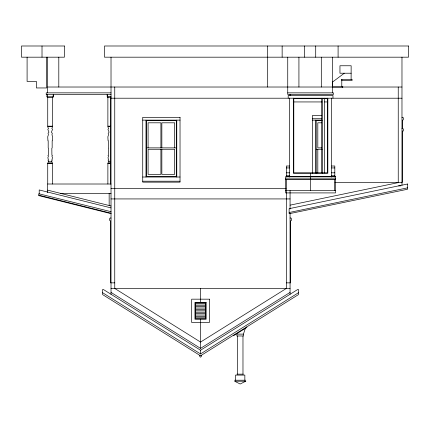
<?xml version="1.0" encoding="UTF-8"?>
<svg xmlns="http://www.w3.org/2000/svg" width="430" height="430" viewBox="0 0 430 430"><rect width="100%" height="100%" fill="white"/><g stroke="black" fill="none" stroke-linecap="round" stroke-linejoin="round"><path stroke-width="0.64" d="M351.111 79.33L351.149 65.763L339.958 65.763L339.958 73.224L351.149 73.224M53.089 95.605L53.32 94.482L53.32 96.814L52.734 97.282L47.617 97.282L47.026 96.814L47.026 94.482L47.262 95.605M243.445 334.121L236.914 334.121L236.914 335.981L243.445 335.981L243.445 334.121L245.31 328.369M52.551 127.307L51.783 128.248L52.551 129.36L51.525 131.843L51.525 132.483L52.32 133.257L51.949 134.73L52.621 136.772L52.487 139.89L52.159 140.25L52.487 140.546L52.159 141.228L52.159 147.915L51.815 148.307L51.917 155.117L52.476 155.596L51.917 156.128L52.508 157.772L51.917 159.589L52.444 160.121L51.632 160.6L51.632 161.782M344.296 73.224L332.498 82.071L332.46 86.322L342.758 86.322L342.758 87.489L332.498 87.489M52.621 97.282L53.32 96.814L47.026 96.814L47.617 97.282M111.021 292.411L200.547 348.364L290.067 292.411M200.547 350.23L297.764 289.471L298.463 289.471L298.463 294.598L200.547 355.798L102.63 294.598L102.63 289.471L103.329 289.471L200.547 350.23L200.547 353.933L102.63 292.733M200.547 353.933L298.463 292.733M233.485 335.76L246.868 327.391L246.621 326.999M51.105 126.538L52.621 126.189L47.73 126.189L49.24 126.538M49.24 163.142L47.73 163.491L52.621 163.491L51.105 163.142M109.392 163.142L107.876 163.491L110.322 163.491M290.067 205.153L398.244 182.616L398.244 87.021M289.137 212.522L407.57 187.846M47.612 87.021L332.498 87.021M342.215 87.021L401.975 87.021M111.021 92.853L46.214 92.853L46.214 94.482L111.021 94.482M287.74 92.853L333.433 92.853L333.433 94.482L287.74 94.482L287.74 57.185M111.021 97.282L107.763 97.282L107.177 94.482L107.177 96.347L111.021 96.347M111.021 98.212L401.975 98.212M293.798 98.389L321.86 98.389M293.803 98.54L327.488 98.54M293.212 101.942L321.979 101.942M324.575 101.942L327.762 101.942M321.774 115.466L312.449 115.466L312.449 173.311M401.975 117.331C403.791 116.256 403.969 120.631 402.437 120.126L402.437 128.828M312.449 118.728L321.774 118.728M142.728 120.126L180.03 120.126M312.449 120.126L321.737 120.126M322.145 120.594L316.179 120.594L316.179 173.215M321.656 122.808L317.813 122.808L317.813 147.872L321.656 147.872M110.322 126.189L107.876 126.189L109.392 126.538M48.31 126.673L52.041 126.673M108.709 126.673L110.322 126.673M401.975 128.522C403.791 127.447 403.969 131.822 402.437 131.317M146.458 147.872L176.3 147.872M316.179 149.269L322.145 149.269M110.322 161.782L108.457 161.782L108.107 162.524M48.429 163.024L51.922 163.024M108.575 163.024L110.322 163.024M289.605 166.007L286.337 166.007L286.337 177.052M331.546 166.007L334.814 166.007L334.814 177.052M286.337 167.936L289.605 167.936M331.546 167.936L334.814 167.936M286.337 172.817L289.605 172.817M331.546 172.817L334.814 172.817M286.337 175.757L289.605 175.757M331.546 175.757L334.814 175.757M286.337 176.666L289.605 176.666M331.546 176.666L334.814 176.666M286.337 176.875L334.83 176.875M142.728 177.015L180.03 177.015M285.638 178.858L335.529 178.858M285.638 179.482L335.529 179.482M142.728 181.207L180.03 181.207M401.975 182.143L402.437 182.143L402.437 130.838M334.997 182.61L401.975 182.61M111.021 184.008L47.612 184.008L47.612 192.688M398.615 185.873L400.631 185.873M111.021 188.668L286.036 188.668M285.638 190.576L335.529 190.576M60.431 193.333L111.021 193.333M111.021 198.929L290.067 198.929M111.021 218.042C109.204 216.973 109.026 221.343 110.558 220.843L110.558 282.854L114.751 282.854M290.067 218.042C291.889 216.973 292.061 221.343 290.535 220.843L290.535 282.854L286.337 282.854M111.021 288.449L290.067 288.449M195.44 303.838L205.653 303.838M195.44 305.236L205.653 305.236M195.44 306.633L205.653 306.633M195.44 308.031L205.653 308.031M195.44 309.433L205.653 309.433M195.44 310.831L205.653 310.831M195.44 312.228L205.653 312.228M195.44 313.626L205.653 313.626M195.44 315.029L205.653 315.029M195.44 316.426L205.653 316.426M195.44 317.824L205.653 317.824M236.914 374.159L243.445 374.159M234.581 380.222L245.772 380.222M47.612 190.125L111.021 205.981M111.021 207.9L39.216 189.952L39.216 193.914M111.021 211.689L38.764 193.742L38.764 195.607L111.021 213.667M38.77 195.123L111.021 213.189M47.026 96.814L47.73 97.282M107.946 127.307L108.715 128.248L107.946 129.36L108.973 131.843L108.973 132.483L108.177 133.257L108.553 134.73L107.876 136.772L108.011 139.89L108.338 140.25L108.011 140.546L108.338 141.228L108.338 147.915L108.682 148.307L108.586 155.117L108.021 155.596L108.586 156.128L107.989 157.772L108.586 159.589L108.054 160.121L108.865 160.6L108.865 161.782M47.8 127.307L48.569 128.248L47.8 129.36L48.827 131.843L48.827 132.483L48.031 133.257L48.402 134.73L47.73 136.772L47.864 139.89L48.192 140.25L47.864 140.546L48.192 141.228L48.192 147.915L48.536 148.307L48.434 155.117L47.875 155.596L48.434 156.128L47.843 157.772L48.434 159.589L47.902 160.121L48.719 160.6L48.719 161.782M107.177 96.347L107.876 97.282M401.975 57.185L401.975 185.174M341.823 79.33L341.823 80.496L352.084 80.496L352.084 79.33L341.785 79.33L341.785 86.322M338.093 45.994L338.093 57.185M334.599 179.482L334.599 190.576M332.965 98.212L332.965 95.417L288.202 95.417L288.202 98.212M332.498 57.185L332.498 92.853M331.568 98.212L331.546 177.074M327.837 98.212L327.837 173.285L293.33 173.285L293.33 98.212M327.37 98.212L327.37 172.817L293.798 172.817L293.798 98.212M324.575 98.212L324.575 172.946M322.242 98.212L322.242 173.285M321.774 98.212L321.774 172.817M321.307 57.185L321.307 87.021M317.813 149.269L317.813 173.01M315.711 45.994L315.711 57.185M315.711 120.126L315.711 172.994M310.584 173.285L310.584 190.576M304.521 45.994L304.521 57.185M298.925 57.185L298.925 87.021M290.067 94.261L290.067 95.578M290.067 190.592L290.067 208.996M290.067 213.21L290.067 294.276M289.605 98.212L289.605 177.074M286.573 179.482L286.573 190.576M286.337 190.592L286.337 288.449L200.547 342.07L114.751 288.449L114.751 87.021M282.144 45.994L282.144 57.185M267.686 45.994L267.686 87.021M244.842 380.222L244.842 375.094L235.516 375.094L235.516 380.222M242.977 335.981L242.977 374.159M237.381 335.981L237.381 374.159M201.278 355.341L201.278 356.615L200.547 357.196L199.816 356.615L199.816 355.341M200.547 288.396L200.547 302.435M200.547 319.221L200.547 348.364M176.768 120.126L176.768 177.015M174.666 147.872L174.666 122.808L161.847 122.808L161.847 147.872M161.847 149.269L161.847 174.333L174.666 174.333L174.666 149.269L148.092 149.269L148.092 174.333L160.911 174.333L160.911 149.269M160.911 147.872L160.911 122.808L148.092 122.808L148.092 147.872M145.99 120.126L145.99 177.015M111.021 57.185L111.021 294.276M110.322 96.9L110.322 184.008M109.156 193.333L109.156 205.513M107.876 97.126L107.876 126.538M107.876 163.142L107.876 184.008M58.803 57.185L58.803 87.021M52.621 97.126L52.621 126.538M52.621 163.142L52.621 184.008M52.39 162.524L52.041 161.782L48.31 161.782L47.956 162.524M47.73 97.126L47.73 126.538M47.73 163.142L47.73 184.008M47.612 57.185L47.612 92.853M46.676 57.185L46.676 87.956L36.421 87.956L36.421 81.426L27.095 81.426L27.095 57.185M42.016 45.994L42.016 57.185M245.772 381.211L240.176 384.006L234.581 381.211L245.772 381.211M407.57 184.008L289.137 208.679L289.137 213.726L407.57 189.243L407.57 184.008M64.398 45.994L21.5 45.994L21.5 57.185L64.398 57.185L64.398 45.994M408.5 45.994L104.495 45.994L104.495 57.185L408.5 57.185L408.5 45.994M180.03 117.331L142.728 117.331L142.728 182.143L180.03 182.143L180.03 117.331M176.3 120.594L146.458 120.594L146.458 176.547L176.3 176.547L176.3 120.594M335.529 176.563L285.638 176.563L285.638 192.909L335.529 192.909L335.529 176.563M209.405 299.173L191.689 299.173L191.689 322.489L209.405 322.489L209.405 299.173M206.142 302.435L194.951 302.435L194.951 319.221L206.142 319.221L206.142 302.435M205.674 302.903L195.419 302.903L195.419 318.759L205.674 318.759L205.674 302.903"/></g></svg>
